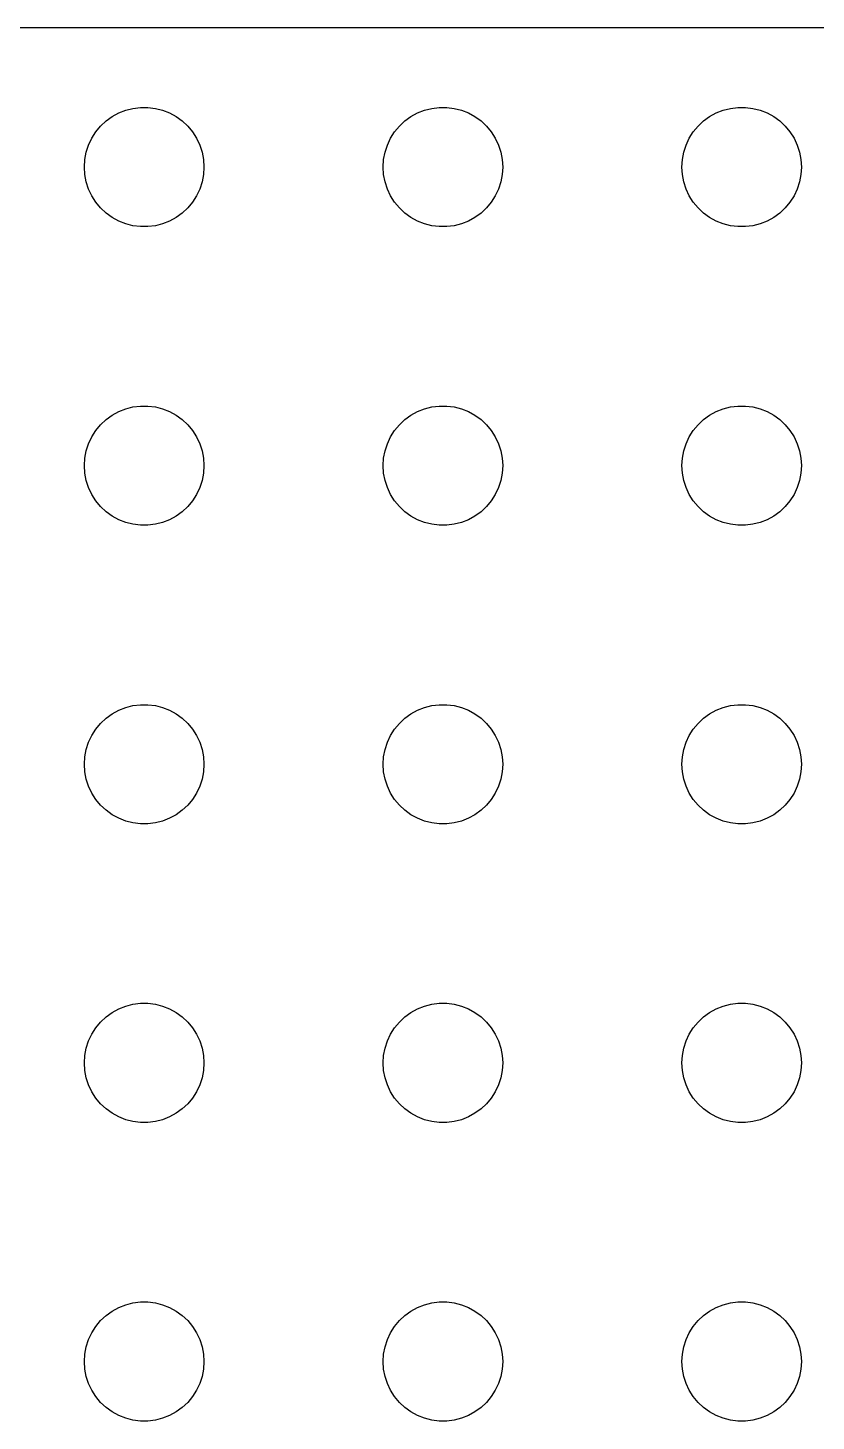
# Model space of a CAD drawing. Header units: metres. Extents: x -142 to 142, y -142 to 142.
# Drawn here: x -5.8 to 33.7, y 72 to 142 of the extents above; entities that cross this region are included whole.
import ezdxf

# ---------------------------------------------------------------- set-up
doc = ezdxf.new("R2010")
doc.units = ezdxf.units.M

msp = doc.modelspace()

# ---------------------------------------------------------------- linework, layer by layer
for p, q in [((137.314, 141.99), (-137.314, 141.99)), ((-0.92705, 137.853), (-0.56213, 137.947)), ((-0.56213, 137.947), (-0.18837, 137.994)), ((-0.18837, 137.994), (0.18837, 137.994)), ((0.18837, 137.994), (0.56213, 137.947)), ((0.56213, 137.947), (0.92705, 137.853)), ((14.0729, 137.853), (14.4379, 137.947)), ((14.4379, 137.947), (14.8116, 137.994)), ((14.8116, 137.994), (15.1884, 137.994)), ((15.1884, 137.994), (15.5621, 137.947)), ((15.5621, 137.947), (15.927, 137.853)), ((29.0729, 137.853), (29.4379, 137.947)), ((29.4379, 137.947), (29.8116, 137.994)), ((29.8116, 137.994), (30.1884, 137.994)), ((30.1884, 137.994), (30.5621, 137.947)), ((30.5621, 137.947), (30.927, 137.853)), ((-2.1869, 137.054), (-1.91226, 137.312)), ((-1.91226, 137.312), (-1.60747, 137.533)), ((-1.60747, 137.533), (-1.27733, 137.714)), ((-1.27733, 137.714), (-0.92705, 137.853)), ((0.92705, 137.853), (1.27733, 137.714)), ((1.27733, 137.714), (1.60747, 137.533)), ((1.60747, 137.533), (1.91226, 137.312)), ((1.91226, 137.312), (2.1869, 137.054)), ((12.8131, 137.054), (13.0877, 137.312)), ((13.0877, 137.312), (13.3925, 137.533)), ((13.3925, 137.533), (13.7227, 137.714)), ((13.7227, 137.714), (14.0729, 137.853)), ((15.927, 137.853), (16.2773, 137.714)), ((16.2773, 137.714), (16.6075, 137.533)), ((16.6075, 137.533), (16.9123, 137.312)), ((16.9123, 137.312), (17.1869, 137.054)), ((27.8131, 137.054), (28.0877, 137.312)), ((28.0877, 137.312), (28.3925, 137.533)), ((28.3925, 137.533), (28.7227, 137.714)), ((28.7227, 137.714), (29.0729, 137.853)), ((30.927, 137.853), (31.2773, 137.714)), ((31.2773, 137.714), (31.6075, 137.533)), ((31.6075, 137.533), (31.9123, 137.312)), ((31.9123, 137.312), (32.1869, 137.054)), ((-2.62891, 136.445), (-2.42705, 136.763)), ((-2.42705, 136.763), (-2.1869, 137.054)), ((2.1869, 137.054), (2.42705, 136.763)), ((2.42705, 136.763), (2.62891, 136.445)), ((12.3711, 136.445), (12.5729, 136.763)), ((12.5729, 136.763), (12.8131, 137.054)), ((17.1869, 137.054), (17.427, 136.763)), ((17.427, 136.763), (17.6289, 136.445)), ((27.3711, 136.445), (27.5729, 136.763)), ((27.5729, 136.763), (27.8131, 137.054)), ((32.1869, 137.054), (32.427, 136.763)), ((32.427, 136.763), (32.6289, 136.445)), ((-2.90575, 135.746), (-2.78932, 136.104)), ((-2.78932, 136.104), (-2.62891, 136.445)), ((2.62891, 136.445), (2.78932, 136.104)), ((2.78932, 136.104), (2.90575, 135.746)), ((12.0942, 135.746), (12.2107, 136.104)), ((12.2107, 136.104), (12.3711, 136.445)), ((17.6289, 136.445), (17.7893, 136.104)), ((17.7893, 136.104), (17.9057, 135.746)), ((27.0942, 135.746), (27.2107, 136.104)), ((27.2107, 136.104), (27.3711, 136.445)), ((32.6289, 136.445), (32.7893, 136.104)), ((32.7893, 136.104), (32.9057, 135.746)), ((-3, 135), (-2.97633, 135.376)), ((-2.97633, 135.376), (-2.90575, 135.746)), ((2.90575, 135.746), (2.97633, 135.376)), ((2.97633, 135.376), (3, 135)), ((12, 135), (12.0237, 135.376)), ((12.0237, 135.376), (12.0942, 135.746)), ((17.9057, 135.746), (17.9763, 135.376)), ((17.9763, 135.376), (18, 135)), ((27, 135), (27.0237, 135.376)), ((27.0237, 135.376), (27.0942, 135.746)), ((32.9057, 135.746), (32.9763, 135.376)), ((32.9763, 135.376), (33, 135)), ((-2.97633, 134.624), (-3, 135)), ((-2.90575, 134.254), (-2.97633, 134.624)), ((2.97633, 134.624), (2.90575, 134.254)), ((3, 135), (2.97633, 134.624)), ((12.0237, 134.624), (12, 135)), ((12.0942, 134.254), (12.0237, 134.624)), ((17.9763, 134.624), (17.9057, 134.254)), ((18, 135), (17.9763, 134.624)), ((27.0237, 134.624), (27, 135)), ((27.0942, 134.254), (27.0237, 134.624)), ((32.9763, 134.624), (32.9057, 134.254)), ((33, 135), (32.9763, 134.624)), ((-2.78932, 133.896), (-2.90575, 134.254)), ((-2.62891, 133.555), (-2.78932, 133.896)), ((2.78932, 133.896), (2.62891, 133.555)), ((2.90575, 134.254), (2.78932, 133.896)), ((12.2107, 133.896), (12.0942, 134.254)), ((12.3711, 133.555), (12.2107, 133.896)), ((17.7893, 133.896), (17.6289, 133.555)), ((17.9057, 134.254), (17.7893, 133.896)), ((27.2107, 133.896), (27.0942, 134.254)), ((27.3711, 133.555), (27.2107, 133.896)), ((32.7893, 133.896), (32.6289, 133.555)), ((32.9057, 134.254), (32.7893, 133.896)), ((-2.42705, 133.237), (-2.62891, 133.555)), ((-2.1869, 132.946), (-2.42705, 133.237)), ((2.42705, 133.237), (2.1869, 132.946)), ((2.62891, 133.555), (2.42705, 133.237)), ((12.5729, 133.237), (12.3711, 133.555)), ((12.8131, 132.946), (12.5729, 133.237)), ((17.427, 133.237), (17.1869, 132.946)), ((17.6289, 133.555), (17.427, 133.237)), ((27.5729, 133.237), (27.3711, 133.555)), ((27.8131, 132.946), (27.5729, 133.237)), ((32.427, 133.237), (32.1869, 132.946)), ((32.6289, 133.555), (32.427, 133.237)), ((-1.91226, 132.688), (-2.1869, 132.946)), ((-1.60747, 132.467), (-1.91226, 132.688)), ((-1.27733, 132.286), (-1.60747, 132.467)), ((-0.92705, 132.147), (-1.27733, 132.286)), ((1.27733, 132.286), (0.92705, 132.147)), ((1.60747, 132.467), (1.27733, 132.286)), ((1.91226, 132.688), (1.60747, 132.467)), ((2.1869, 132.946), (1.91226, 132.688)), ((13.0877, 132.688), (12.8131, 132.946)), ((13.3925, 132.467), (13.0877, 132.688)), ((13.7227, 132.286), (13.3925, 132.467)), ((14.0729, 132.147), (13.7227, 132.286)), ((16.2773, 132.286), (15.927, 132.147)), ((16.6075, 132.467), (16.2773, 132.286)), ((16.9123, 132.688), (16.6075, 132.467)), ((17.1869, 132.946), (16.9123, 132.688)), ((28.0877, 132.688), (27.8131, 132.946)), ((28.3925, 132.467), (28.0877, 132.688)), ((28.7227, 132.286), (28.3925, 132.467)), ((29.0729, 132.147), (28.7227, 132.286)), ((31.2773, 132.286), (30.927, 132.147)), ((31.6075, 132.467), (31.2773, 132.286)), ((31.9123, 132.688), (31.6075, 132.467)), ((32.1869, 132.946), (31.9123, 132.688)), ((-0.56213, 132.053), (-0.92705, 132.147)), ((-0.18837, 132.006), (-0.56213, 132.053)), ((0.18837, 132.006), (-0.18837, 132.006)), ((0.56213, 132.053), (0.18837, 132.006)), ((0.92705, 132.147), (0.56213, 132.053)), ((14.4379, 132.053), (14.0729, 132.147)), ((14.8116, 132.006), (14.4379, 132.053)), ((15.1884, 132.006), (14.8116, 132.006)), ((15.5621, 132.053), (15.1884, 132.006)), ((15.927, 132.147), (15.5621, 132.053)), ((29.4379, 132.053), (29.0729, 132.147)), ((29.8116, 132.006), (29.4379, 132.053)), ((30.1884, 132.006), (29.8116, 132.006)), ((30.5621, 132.053), (30.1884, 132.006)), ((30.927, 132.147), (30.5621, 132.053)), ((-1.91226, 122.312), (-1.60747, 122.533)), ((-1.60747, 122.533), (-1.27733, 122.714)), ((-1.27733, 122.714), (-0.92705, 122.853)), ((-0.92705, 122.853), (-0.56213, 122.947)), ((-0.56213, 122.947), (-0.18837, 122.994)), ((-0.18837, 122.994), (0.18837, 122.994)), ((0.18837, 122.994), (0.56213, 122.947)), ((0.56213, 122.947), (0.92705, 122.853)), ((0.92705, 122.853), (1.27733, 122.714)), ((1.27733, 122.714), (1.60747, 122.533)), ((1.60747, 122.533), (1.91226, 122.312)), ((13.0877, 122.312), (13.3925, 122.533)), ((13.3925, 122.533), (13.7227, 122.714)), ((13.7227, 122.714), (14.0729, 122.853)), ((14.0729, 122.853), (14.4379, 122.947)), ((14.4379, 122.947), (14.8116, 122.994)), ((14.8116, 122.994), (15.1884, 122.994)), ((15.1884, 122.994), (15.5621, 122.947)), ((15.5621, 122.947), (15.927, 122.853)), ((15.927, 122.853), (16.2773, 122.714)), ((16.2773, 122.714), (16.6075, 122.533)), ((16.6075, 122.533), (16.9123, 122.312)), ((28.0877, 122.312), (28.3925, 122.533)), ((28.3925, 122.533), (28.7227, 122.714)), ((28.7227, 122.714), (29.0729, 122.853)), ((29.0729, 122.853), (29.4379, 122.947)), ((29.4379, 122.947), (29.8116, 122.994)), ((29.8116, 122.994), (30.1884, 122.994)), ((30.1884, 122.994), (30.5621, 122.947)), ((30.5621, 122.947), (30.927, 122.853)), ((30.927, 122.853), (31.2773, 122.714)), ((31.2773, 122.714), (31.6075, 122.533)), ((31.6075, 122.533), (31.9123, 122.312)), ((-2.42705, 121.763), (-2.1869, 122.054)), ((-2.1869, 122.054), (-1.91226, 122.312)), ((1.91226, 122.312), (2.1869, 122.054)), ((2.1869, 122.054), (2.42705, 121.763)), ((12.5729, 121.763), (12.8131, 122.054)), ((12.8131, 122.054), (13.0877, 122.312)), ((16.9123, 122.312), (17.1869, 122.054)), ((17.1869, 122.054), (17.427, 121.763)), ((27.5729, 121.763), (27.8131, 122.054)), ((27.8131, 122.054), (28.0877, 122.312)), ((31.9123, 122.312), (32.1869, 122.054)), ((32.1869, 122.054), (32.427, 121.763)), ((-2.90575, 120.746), (-2.78932, 121.104)), ((-2.78932, 121.104), (-2.62891, 121.445)), ((-2.62891, 121.445), (-2.42705, 121.763)), ((2.42705, 121.763), (2.62891, 121.445)), ((2.62891, 121.445), (2.78932, 121.104)), ((2.78932, 121.104), (2.90575, 120.746)), ((12.0942, 120.746), (12.2107, 121.104)), ((12.2107, 121.104), (12.3711, 121.445)), ((12.3711, 121.445), (12.5729, 121.763)), ((17.427, 121.763), (17.6289, 121.445)), ((17.6289, 121.445), (17.7893, 121.104)), ((17.7893, 121.104), (17.9057, 120.746)), ((27.0942, 120.746), (27.2107, 121.104)), ((27.2107, 121.104), (27.3711, 121.445)), ((27.3711, 121.445), (27.5729, 121.763)), ((32.427, 121.763), (32.6289, 121.445)), ((32.6289, 121.445), (32.7893, 121.104)), ((32.7893, 121.104), (32.9057, 120.746)), ((-3, 120), (-2.97633, 120.376)), ((-2.97633, 120.376), (-2.90575, 120.746)), ((2.90575, 120.746), (2.97633, 120.376)), ((2.97633, 120.376), (3, 120)), ((12, 120), (12.0237, 120.376)), ((12.0237, 120.376), (12.0942, 120.746)), ((17.9057, 120.746), (17.9763, 120.376)), ((17.9763, 120.376), (18, 120)), ((27, 120), (27.0237, 120.376)), ((27.0237, 120.376), (27.0942, 120.746)), ((32.9057, 120.746), (32.9763, 120.376)), ((32.9763, 120.376), (33, 120)), ((-2.97633, 119.624), (-3, 120)), ((3, 120), (2.97633, 119.624)), ((12.0237, 119.624), (12, 120)), ((18, 120), (17.9763, 119.624)), ((27.0237, 119.624), (27, 120)), ((33, 120), (32.9763, 119.624)), ((-2.90575, 119.254), (-2.97633, 119.624)), ((-2.78932, 118.896), (-2.90575, 119.254)), ((2.90575, 119.254), (2.78932, 118.896)), ((2.97633, 119.624), (2.90575, 119.254)), ((12.0942, 119.254), (12.0237, 119.624)), ((12.2107, 118.896), (12.0942, 119.254)), ((17.9057, 119.254), (17.7893, 118.896)), ((17.9763, 119.624), (17.9057, 119.254)), ((27.0942, 119.254), (27.0237, 119.624)), ((27.2107, 118.896), (27.0942, 119.254)), ((32.9057, 119.254), (32.7893, 118.896)), ((32.9763, 119.624), (32.9057, 119.254)), ((-2.62891, 118.555), (-2.78932, 118.896)), ((-2.42705, 118.237), (-2.62891, 118.555)), ((2.62891, 118.555), (2.42705, 118.237)), ((2.78932, 118.896), (2.62891, 118.555)), ((12.3711, 118.555), (12.2107, 118.896)), ((12.5729, 118.237), (12.3711, 118.555)), ((17.6289, 118.555), (17.427, 118.237)), ((17.7893, 118.896), (17.6289, 118.555)), ((27.3711, 118.555), (27.2107, 118.896)), ((27.5729, 118.237), (27.3711, 118.555)), ((32.6289, 118.555), (32.427, 118.237)), ((32.7893, 118.896), (32.6289, 118.555)), ((-2.1869, 117.946), (-2.42705, 118.237)), ((-1.91226, 117.688), (-2.1869, 117.946)), ((-1.60747, 117.467), (-1.91226, 117.688)), ((1.91226, 117.688), (1.60747, 117.467)), ((2.1869, 117.946), (1.91226, 117.688)), ((2.42705, 118.237), (2.1869, 117.946)), ((12.8131, 117.946), (12.5729, 118.237)), ((13.0877, 117.688), (12.8131, 117.946)), ((13.3925, 117.467), (13.0877, 117.688)), ((16.9123, 117.688), (16.6075, 117.467)), ((17.1869, 117.946), (16.9123, 117.688)), ((17.427, 118.237), (17.1869, 117.946)), ((27.8131, 117.946), (27.5729, 118.237)), ((28.0877, 117.688), (27.8131, 117.946)), ((28.3925, 117.467), (28.0877, 117.688)), ((31.9123, 117.688), (31.6075, 117.467)), ((32.1869, 117.946), (31.9123, 117.688)), ((32.427, 118.237), (32.1869, 117.946)), ((-1.27733, 117.286), (-1.60747, 117.467)), ((-0.92705, 117.147), (-1.27733, 117.286)), ((-0.56213, 117.053), (-0.92705, 117.147)), ((-0.18837, 117.006), (-0.56213, 117.053)), ((0.18837, 117.006), (-0.18837, 117.006)), ((0.56213, 117.053), (0.18837, 117.006)), ((0.92705, 117.147), (0.56213, 117.053)), ((1.27733, 117.286), (0.92705, 117.147)), ((1.60747, 117.467), (1.27733, 117.286)), ((13.7227, 117.286), (13.3925, 117.467)), ((14.0729, 117.147), (13.7227, 117.286)), ((14.4379, 117.053), (14.0729, 117.147)), ((14.8116, 117.006), (14.4379, 117.053)), ((15.1884, 117.006), (14.8116, 117.006)), ((15.5621, 117.053), (15.1884, 117.006)), ((15.927, 117.147), (15.5621, 117.053)), ((16.2773, 117.286), (15.927, 117.147)), ((16.6075, 117.467), (16.2773, 117.286)), ((28.7227, 117.286), (28.3925, 117.467)), ((29.0729, 117.147), (28.7227, 117.286)), ((29.4379, 117.053), (29.0729, 117.147)), ((29.8116, 117.006), (29.4379, 117.053)), ((30.1884, 117.006), (29.8116, 117.006)), ((30.5621, 117.053), (30.1884, 117.006)), ((30.927, 117.147), (30.5621, 117.053)), ((31.2773, 117.286), (30.927, 117.147)), ((31.6075, 117.467), (31.2773, 117.286)), ((-1.27733, 107.714), (-0.92705, 107.853)), ((-0.92705, 107.853), (-0.56213, 107.947)), ((-0.56213, 107.947), (-0.18837, 107.994)), ((-0.18837, 107.994), (0.18837, 107.994)), ((0.18837, 107.994), (0.56213, 107.947)), ((0.56213, 107.947), (0.92705, 107.853)), ((0.92705, 107.853), (1.27733, 107.714)), ((13.7227, 107.714), (14.0729, 107.853)), ((14.0729, 107.853), (14.4379, 107.947)), ((14.4379, 107.947), (14.8116, 107.994)), ((14.8116, 107.994), (15.1884, 107.994)), ((15.1884, 107.994), (15.5621, 107.947)), ((15.5621, 107.947), (15.927, 107.853)), ((15.927, 107.853), (16.2773, 107.714)), ((28.7227, 107.714), (29.0729, 107.853)), ((29.0729, 107.853), (29.4379, 107.947)), ((29.4379, 107.947), (29.8116, 107.994)), ((29.8116, 107.994), (30.1884, 107.994)), ((30.1884, 107.994), (30.5621, 107.947)), ((30.5621, 107.947), (30.927, 107.853)), ((30.927, 107.853), (31.2773, 107.714)), ((-2.1869, 107.054), (-1.91226, 107.312)), ((-1.91226, 107.312), (-1.60747, 107.533)), ((-1.60747, 107.533), (-1.27733, 107.714)), ((1.27733, 107.714), (1.60747, 107.533)), ((1.60747, 107.533), (1.91226, 107.312)), ((1.91226, 107.312), (2.1869, 107.054)), ((12.8131, 107.054), (13.0877, 107.312)), ((13.0877, 107.312), (13.3925, 107.533)), ((13.3925, 107.533), (13.7227, 107.714)), ((16.2773, 107.714), (16.6075, 107.533)), ((16.6075, 107.533), (16.9123, 107.312)), ((16.9123, 107.312), (17.1869, 107.054)), ((27.8131, 107.054), (28.0877, 107.312)), ((28.0877, 107.312), (28.3925, 107.533)), ((28.3925, 107.533), (28.7227, 107.714)), ((31.2773, 107.714), (31.6075, 107.533)), ((31.6075, 107.533), (31.9123, 107.312)), ((31.9123, 107.312), (32.1869, 107.054)), ((-2.78932, 106.104), (-2.62891, 106.445)), ((-2.62891, 106.445), (-2.42705, 106.763)), ((-2.42705, 106.763), (-2.1869, 107.054)), ((2.1869, 107.054), (2.42705, 106.763)), ((2.42705, 106.763), (2.62891, 106.445)), ((2.62891, 106.445), (2.78932, 106.104)), ((12.2107, 106.104), (12.3711, 106.445)), ((12.3711, 106.445), (12.5729, 106.763)), ((12.5729, 106.763), (12.8131, 107.054)), ((17.1869, 107.054), (17.427, 106.763)), ((17.427, 106.763), (17.6289, 106.445)), ((17.6289, 106.445), (17.7893, 106.104)), ((27.2107, 106.104), (27.3711, 106.445)), ((27.3711, 106.445), (27.5729, 106.763)), ((27.5729, 106.763), (27.8131, 107.054)), ((32.1869, 107.054), (32.427, 106.763)), ((32.427, 106.763), (32.6289, 106.445)), ((32.6289, 106.445), (32.7893, 106.104)), ((-2.97633, 105.376), (-2.90575, 105.746)), ((-2.90575, 105.746), (-2.78932, 106.104)), ((2.78932, 106.104), (2.90575, 105.746)), ((2.90575, 105.746), (2.97633, 105.376)), ((12.0237, 105.376), (12.0942, 105.746)), ((12.0942, 105.746), (12.2107, 106.104)), ((17.7893, 106.104), (17.9057, 105.746)), ((17.9057, 105.746), (17.9763, 105.376)), ((27.0237, 105.376), (27.0942, 105.746)), ((27.0942, 105.746), (27.2107, 106.104)), ((32.7893, 106.104), (32.9057, 105.746)), ((32.9057, 105.746), (32.9763, 105.376)), ((-3, 105), (-2.97633, 105.376)), ((-2.97633, 104.624), (-3, 105)), ((2.97633, 105.376), (3, 105)), ((3, 105), (2.97633, 104.624)), ((12, 105), (12.0237, 105.376)), ((12.0237, 104.624), (12, 105)), ((17.9763, 105.376), (18, 105)), ((18, 105), (17.9763, 104.624)), ((27, 105), (27.0237, 105.376)), ((27.0237, 104.624), (27, 105)), ((32.9763, 105.376), (33, 105)), ((33, 105), (32.9763, 104.624)), ((-2.90575, 104.254), (-2.97633, 104.624)), ((2.97633, 104.624), (2.90575, 104.254)), ((12.0942, 104.254), (12.0237, 104.624)), ((17.9763, 104.624), (17.9057, 104.254)), ((27.0942, 104.254), (27.0237, 104.624)), ((32.9763, 104.624), (32.9057, 104.254)), ((-2.78932, 103.896), (-2.90575, 104.254)), ((-2.62891, 103.555), (-2.78932, 103.896)), ((2.78932, 103.896), (2.62891, 103.555)), ((2.90575, 104.254), (2.78932, 103.896)), ((12.2107, 103.896), (12.0942, 104.254)), ((12.3711, 103.555), (12.2107, 103.896)), ((17.7893, 103.896), (17.6289, 103.555)), ((17.9057, 104.254), (17.7893, 103.896)), ((27.2107, 103.896), (27.0942, 104.254)), ((27.3711, 103.555), (27.2107, 103.896)), ((32.7893, 103.896), (32.6289, 103.555)), ((32.9057, 104.254), (32.7893, 103.896)), ((-2.42705, 103.237), (-2.62891, 103.555)), ((-2.1869, 102.946), (-2.42705, 103.237)), ((-1.91226, 102.688), (-2.1869, 102.946)), ((2.1869, 102.946), (1.91226, 102.688)), ((2.42705, 103.237), (2.1869, 102.946)), ((2.62891, 103.555), (2.42705, 103.237)), ((12.5729, 103.237), (12.3711, 103.555)), ((12.8131, 102.946), (12.5729, 103.237)), ((13.0877, 102.688), (12.8131, 102.946)), ((17.1869, 102.946), (16.9123, 102.688)), ((17.427, 103.237), (17.1869, 102.946)), ((17.6289, 103.555), (17.427, 103.237)), ((27.5729, 103.237), (27.3711, 103.555)), ((27.8131, 102.946), (27.5729, 103.237)), ((28.0877, 102.688), (27.8131, 102.946)), ((32.1869, 102.946), (31.9123, 102.688)), ((32.427, 103.237), (32.1869, 102.946)), ((32.6289, 103.555), (32.427, 103.237)), ((-1.60747, 102.467), (-1.91226, 102.688)), ((-1.27733, 102.286), (-1.60747, 102.467)), ((-0.92705, 102.147), (-1.27733, 102.286)), ((1.27733, 102.286), (0.92705, 102.147)), ((1.60747, 102.467), (1.27733, 102.286)), ((1.91226, 102.688), (1.60747, 102.467)), ((13.3925, 102.467), (13.0877, 102.688)), ((13.7227, 102.286), (13.3925, 102.467)), ((14.0729, 102.147), (13.7227, 102.286)), ((16.2773, 102.286), (15.927, 102.147)), ((16.6075, 102.467), (16.2773, 102.286)), ((16.9123, 102.688), (16.6075, 102.467)), ((28.3925, 102.467), (28.0877, 102.688)), ((28.7227, 102.286), (28.3925, 102.467)), ((29.0729, 102.147), (28.7227, 102.286)), ((31.2773, 102.286), (30.927, 102.147)), ((31.6075, 102.467), (31.2773, 102.286)), ((31.9123, 102.688), (31.6075, 102.467)), ((-0.56213, 102.053), (-0.92705, 102.147)), ((-0.18837, 102.006), (-0.56213, 102.053)), ((0.18837, 102.006), (-0.18837, 102.006)), ((0.56213, 102.053), (0.18837, 102.006)), ((0.92705, 102.147), (0.56213, 102.053)), ((14.4379, 102.053), (14.0729, 102.147)), ((14.8116, 102.006), (14.4379, 102.053)), ((15.1884, 102.006), (14.8116, 102.006)), ((15.5621, 102.053), (15.1884, 102.006)), ((15.927, 102.147), (15.5621, 102.053)), ((29.4379, 102.053), (29.0729, 102.147)), ((29.8116, 102.006), (29.4379, 102.053)), ((30.1884, 102.006), (29.8116, 102.006)), ((30.5621, 102.053), (30.1884, 102.006)), ((30.927, 102.147), (30.5621, 102.053)), ((-1.91226, 92.3115), (-1.60747, 92.533)), ((-1.60747, 92.533), (-1.27733, 92.7145)), ((-1.27733, 92.7145), (-0.92705, 92.8532)), ((-0.92705, 92.8532), (-0.56213, 92.9469)), ((-0.56213, 92.9469), (-0.18837, 92.9941)), ((-0.18837, 92.9941), (0.18837, 92.9941)), ((0.18837, 92.9941), (0.56213, 92.9469)), ((0.56213, 92.9469), (0.92705, 92.8532)), ((0.92705, 92.8532), (1.27733, 92.7145)), ((1.27733, 92.7145), (1.60747, 92.533)), ((1.60747, 92.533), (1.91226, 92.3115)), ((13.0877, 92.3115), (13.3925, 92.533)), ((13.3925, 92.533), (13.7227, 92.7145)), ((13.7227, 92.7145), (14.0729, 92.8532)), ((14.0729, 92.8532), (14.4379, 92.9469)), ((14.4379, 92.9469), (14.8116, 92.9941)), ((14.8116, 92.9941), (15.1884, 92.9941)), ((15.1884, 92.9941), (15.5621, 92.9469)), ((15.5621, 92.9469), (15.927, 92.8532)), ((15.927, 92.8532), (16.2773, 92.7145)), ((16.2773, 92.7145), (16.6075, 92.533)), ((16.6075, 92.533), (16.9123, 92.3115)), ((28.0877, 92.3115), (28.3925, 92.533)), ((28.3925, 92.533), (28.7227, 92.7145)), ((28.7227, 92.7145), (29.0729, 92.8532)), ((29.0729, 92.8532), (29.4379, 92.9469)), ((29.4379, 92.9469), (29.8116, 92.9941)), ((29.8116, 92.9941), (30.1884, 92.9941)), ((30.1884, 92.9941), (30.5621, 92.9469)), ((30.5621, 92.9469), (30.927, 92.8532)), ((30.927, 92.8532), (31.2773, 92.7145)), ((31.2773, 92.7145), (31.6075, 92.533)), ((31.6075, 92.533), (31.9123, 92.3115)), ((-2.62891, 91.4453), (-2.42705, 91.7634)), ((-2.42705, 91.7634), (-2.1869, 92.0536)), ((-2.1869, 92.0536), (-1.91226, 92.3115)), ((1.91226, 92.3115), (2.1869, 92.0536)), ((2.1869, 92.0536), (2.42705, 91.7634)), ((2.42705, 91.7634), (2.62891, 91.4453)), ((12.3711, 91.4453), (12.5729, 91.7634)), ((12.5729, 91.7634), (12.8131, 92.0536)), ((12.8131, 92.0536), (13.0877, 92.3115)), ((16.9123, 92.3115), (17.1869, 92.0536)), ((17.1869, 92.0536), (17.427, 91.7634)), ((17.427, 91.7634), (17.6289, 91.4453)), ((27.3711, 91.4453), (27.5729, 91.7634)), ((27.5729, 91.7634), (27.8131, 92.0536)), ((27.8131, 92.0536), (28.0877, 92.3115)), ((31.9123, 92.3115), (32.1869, 92.0536)), ((32.1869, 92.0536), (32.427, 91.7634)), ((32.427, 91.7634), (32.6289, 91.4453)), ((-2.90575, 90.7461), (-2.78932, 91.1044)), ((-2.78932, 91.1044), (-2.62891, 91.4453)), ((2.62891, 91.4453), (2.78932, 91.1044)), ((2.78932, 91.1044), (2.90575, 90.7461)), ((12.0942, 90.7461), (12.2107, 91.1044)), ((12.2107, 91.1044), (12.3711, 91.4453)), ((17.6289, 91.4453), (17.7893, 91.1044)), ((17.7893, 91.1044), (17.9057, 90.7461)), ((27.0942, 90.7461), (27.2107, 91.1044)), ((27.2107, 91.1044), (27.3711, 91.4453)), ((32.6289, 91.4453), (32.7893, 91.1044)), ((32.7893, 91.1044), (32.9057, 90.7461)), ((-3, 90), (-2.97633, 90.376)), ((-2.97633, 90.376), (-2.90575, 90.7461)), ((2.90575, 90.7461), (2.97633, 90.376)), ((2.97633, 90.376), (3, 90)), ((12, 90), (12.0237, 90.376)), ((12.0237, 90.376), (12.0942, 90.7461)), ((17.9057, 90.7461), (17.9763, 90.376)), ((17.9763, 90.376), (18, 90)), ((27, 90), (27.0237, 90.376)), ((27.0237, 90.376), (27.0942, 90.7461)), ((32.9057, 90.7461), (32.9763, 90.376)), ((32.9763, 90.376), (33, 90)), ((-2.97633, 89.624), (-3, 90)), ((-2.90575, 89.2539), (-2.97633, 89.624)), ((2.97633, 89.624), (2.90575, 89.2539)), ((3, 90), (2.97633, 89.624)), ((12.0237, 89.624), (12, 90)), ((12.0942, 89.2539), (12.0237, 89.624)), ((17.9763, 89.624), (17.9057, 89.2539)), ((18, 90), (17.9763, 89.624)), ((27.0237, 89.624), (27, 90)), ((27.0942, 89.2539), (27.0237, 89.624)), ((32.9763, 89.624), (32.9057, 89.2539)), ((33, 90), (32.9763, 89.624)), ((-2.78932, 88.8956), (-2.90575, 89.2539)), ((-2.62891, 88.5547), (-2.78932, 88.8956)), ((2.78932, 88.8956), (2.62891, 88.5547)), ((2.90575, 89.2539), (2.78932, 88.8956)), ((12.2107, 88.8956), (12.0942, 89.2539)), ((12.3711, 88.5547), (12.2107, 88.8956)), ((17.7893, 88.8956), (17.6289, 88.5547)), ((17.9057, 89.2539), (17.7893, 88.8956)), ((27.2107, 88.8956), (27.0942, 89.2539)), ((27.3711, 88.5547), (27.2107, 88.8956)), ((32.7893, 88.8956), (32.6289, 88.5547)), ((32.9057, 89.2539), (32.7893, 88.8956)), ((-2.42705, 88.2366), (-2.62891, 88.5547)), ((-2.1869, 87.9464), (-2.42705, 88.2366)), ((2.42705, 88.2366), (2.1869, 87.9464)), ((2.62891, 88.5547), (2.42705, 88.2366)), ((12.5729, 88.2366), (12.3711, 88.5547)), ((12.8131, 87.9464), (12.5729, 88.2366)), ((17.427, 88.2366), (17.1869, 87.9464)), ((17.6289, 88.5547), (17.427, 88.2366)), ((27.5729, 88.2366), (27.3711, 88.5547)), ((27.8131, 87.9464), (27.5729, 88.2366)), ((32.427, 88.2366), (32.1869, 87.9464)), ((32.6289, 88.5547), (32.427, 88.2366)), ((-1.91226, 87.6885), (-2.1869, 87.9464)), ((-1.60747, 87.467), (-1.91226, 87.6885)), ((1.91226, 87.6885), (1.60747, 87.467)), ((2.1869, 87.9464), (1.91226, 87.6885)), ((13.0877, 87.6885), (12.8131, 87.9464)), ((13.3925, 87.467), (13.0877, 87.6885)), ((16.9123, 87.6885), (16.6075, 87.467)), ((17.1869, 87.9464), (16.9123, 87.6885)), ((28.0877, 87.6885), (27.8131, 87.9464)), ((28.3925, 87.467), (28.0877, 87.6885)), ((31.9123, 87.6885), (31.6075, 87.467)), ((32.1869, 87.9464), (31.9123, 87.6885)), ((-1.27733, 87.2855), (-1.60747, 87.467)), ((-0.92705, 87.1468), (-1.27733, 87.2855)), ((-0.56213, 87.0531), (-0.92705, 87.1468)), ((-0.18837, 87.0059), (-0.56213, 87.0531)), ((0.18837, 87.0059), (-0.18837, 87.0059)), ((0.56213, 87.0531), (0.18837, 87.0059)), ((0.92705, 87.1468), (0.56213, 87.0531)), ((1.27733, 87.2855), (0.92705, 87.1468)), ((1.60747, 87.467), (1.27733, 87.2855)), ((13.7227, 87.2855), (13.3925, 87.467)), ((14.0729, 87.1468), (13.7227, 87.2855)), ((14.4379, 87.0531), (14.0729, 87.1468)), ((14.8116, 87.0059), (14.4379, 87.0531)), ((15.1884, 87.0059), (14.8116, 87.0059)), ((15.5621, 87.0531), (15.1884, 87.0059)), ((15.927, 87.1468), (15.5621, 87.0531)), ((16.2773, 87.2855), (15.927, 87.1468)), ((16.6075, 87.467), (16.2773, 87.2855)), ((28.7227, 87.2855), (28.3925, 87.467)), ((29.0729, 87.1468), (28.7227, 87.2855)), ((29.4379, 87.0531), (29.0729, 87.1468)), ((29.8116, 87.0059), (29.4379, 87.0531)), ((30.1884, 87.0059), (29.8116, 87.0059)), ((30.5621, 87.0531), (30.1884, 87.0059)), ((30.927, 87.1468), (30.5621, 87.0531)), ((31.2773, 87.2855), (30.927, 87.1468)), ((31.6075, 87.467), (31.2773, 87.2855)), ((-1.60747, 77.533), (-1.27733, 77.7145)), ((-1.27733, 77.7145), (-0.92705, 77.8532)), ((-0.92705, 77.8532), (-0.56213, 77.9469)), ((-0.56213, 77.9469), (-0.18837, 77.9941)), ((-0.18837, 77.9941), (0.18837, 77.9941)), ((0.18837, 77.9941), (0.56213, 77.9469)), ((0.56213, 77.9469), (0.92705, 77.8532)), ((0.92705, 77.8532), (1.27733, 77.7145)), ((1.27733, 77.7145), (1.60747, 77.533)), ((13.3925, 77.533), (13.7227, 77.7145)), ((13.7227, 77.7145), (14.0729, 77.8532)), ((14.0729, 77.8532), (14.4379, 77.9469)), ((14.4379, 77.9469), (14.8116, 77.9941)), ((14.8116, 77.9941), (15.1884, 77.9941)), ((15.1884, 77.9941), (15.5621, 77.9469)), ((15.5621, 77.9469), (15.927, 77.8532)), ((15.927, 77.8532), (16.2773, 77.7145)), ((16.2773, 77.7145), (16.6075, 77.533)), ((28.3925, 77.533), (28.7227, 77.7145)), ((28.7227, 77.7145), (29.0729, 77.8532)), ((29.0729, 77.8532), (29.4379, 77.9469)), ((29.4379, 77.9469), (29.8116, 77.9941)), ((29.8116, 77.9941), (30.1884, 77.9941)), ((30.1884, 77.9941), (30.5621, 77.9469)), ((30.5621, 77.9469), (30.927, 77.8532)), ((30.927, 77.8532), (31.2773, 77.7145)), ((31.2773, 77.7145), (31.6075, 77.533)), ((-2.42705, 76.7634), (-2.1869, 77.0536)), ((-2.1869, 77.0536), (-1.91226, 77.3115)), ((-1.91226, 77.3115), (-1.60747, 77.533)), ((1.60747, 77.533), (1.91226, 77.3115)), ((1.91226, 77.3115), (2.1869, 77.0536)), ((2.1869, 77.0536), (2.42705, 76.7634)), ((12.5729, 76.7634), (12.8131, 77.0536)), ((12.8131, 77.0536), (13.0877, 77.3115)), ((13.0877, 77.3115), (13.3925, 77.533)), ((16.6075, 77.533), (16.9123, 77.3115)), ((16.9123, 77.3115), (17.1869, 77.0536)), ((17.1869, 77.0536), (17.427, 76.7634)), ((27.5729, 76.7634), (27.8131, 77.0536)), ((27.8131, 77.0536), (28.0877, 77.3115)), ((28.0877, 77.3115), (28.3925, 77.533)), ((31.6075, 77.533), (31.9123, 77.3115)), ((31.9123, 77.3115), (32.1869, 77.0536)), ((32.1869, 77.0536), (32.427, 76.7634)), ((-2.78932, 76.1044), (-2.62891, 76.4453)), ((-2.62891, 76.4453), (-2.42705, 76.7634)), ((2.42705, 76.7634), (2.62891, 76.4453)), ((2.62891, 76.4453), (2.78932, 76.1044)), ((12.2107, 76.1044), (12.3711, 76.4453)), ((12.3711, 76.4453), (12.5729, 76.7634)), ((17.427, 76.7634), (17.6289, 76.4453)), ((17.6289, 76.4453), (17.7893, 76.1044)), ((27.2107, 76.1044), (27.3711, 76.4453)), ((27.3711, 76.4453), (27.5729, 76.7634)), ((32.427, 76.7634), (32.6289, 76.4453)), ((32.6289, 76.4453), (32.7893, 76.1044)), ((-2.97633, 75.376), (-2.90575, 75.7461)), ((-2.90575, 75.7461), (-2.78932, 76.1044)), ((2.78932, 76.1044), (2.90575, 75.7461)), ((2.90575, 75.7461), (2.97633, 75.376)), ((12.0237, 75.376), (12.0942, 75.7461)), ((12.0942, 75.7461), (12.2107, 76.1044)), ((17.7893, 76.1044), (17.9057, 75.7461)), ((17.9057, 75.7461), (17.9763, 75.376)), ((27.0237, 75.376), (27.0942, 75.7461)), ((27.0942, 75.7461), (27.2107, 76.1044)), ((32.7893, 76.1044), (32.9057, 75.7461)), ((32.9057, 75.7461), (32.9763, 75.376)), ((-3, 75), (-2.97633, 75.376)), ((-2.97633, 74.624), (-3, 75)), ((2.97633, 75.376), (3, 75)), ((3, 75), (2.97633, 74.624)), ((12, 75), (12.0237, 75.376)), ((12.0237, 74.624), (12, 75)), ((17.9763, 75.376), (18, 75)), ((18, 75), (17.9763, 74.624)), ((27, 75), (27.0237, 75.376)), ((27.0237, 74.624), (27, 75)), ((32.9763, 75.376), (33, 75)), ((33, 75), (32.9763, 74.624)), ((-2.90575, 74.2539), (-2.97633, 74.624)), ((-2.78932, 73.8956), (-2.90575, 74.2539)), ((2.90575, 74.2539), (2.78932, 73.8956)), ((2.97633, 74.624), (2.90575, 74.2539)), ((12.0942, 74.2539), (12.0237, 74.624)), ((12.2107, 73.8956), (12.0942, 74.2539)), ((17.9057, 74.2539), (17.7893, 73.8956)), ((17.9763, 74.624), (17.9057, 74.2539)), ((27.0942, 74.2539), (27.0237, 74.624)), ((27.2107, 73.8956), (27.0942, 74.2539)), ((32.9057, 74.2539), (32.7893, 73.8956)), ((32.9763, 74.624), (32.9057, 74.2539)), ((-2.62891, 73.5547), (-2.78932, 73.8956)), ((-2.42705, 73.2366), (-2.62891, 73.5547)), ((2.62891, 73.5547), (2.42705, 73.2366)), ((2.78932, 73.8956), (2.62891, 73.5547)), ((12.3711, 73.5547), (12.2107, 73.8956)), ((12.5729, 73.2366), (12.3711, 73.5547)), ((17.6289, 73.5547), (17.427, 73.2366)), ((17.7893, 73.8956), (17.6289, 73.5547)), ((27.3711, 73.5547), (27.2107, 73.8956)), ((27.5729, 73.2366), (27.3711, 73.5547)), ((32.6289, 73.5547), (32.427, 73.2366)), ((32.7893, 73.8956), (32.6289, 73.5547)), ((-2.1869, 72.9464), (-2.42705, 73.2366)), ((-1.91226, 72.6885), (-2.1869, 72.9464)), ((2.1869, 72.9464), (1.91226, 72.6885)), ((2.42705, 73.2366), (2.1869, 72.9464)), ((12.8131, 72.9464), (12.5729, 73.2366)), ((13.0877, 72.6885), (12.8131, 72.9464)), ((17.1869, 72.9464), (16.9123, 72.6885)), ((17.427, 73.2366), (17.1869, 72.9464)), ((27.8131, 72.9464), (27.5729, 73.2366)), ((28.0877, 72.6885), (27.8131, 72.9464)), ((32.1869, 72.9464), (31.9123, 72.6885)), ((32.427, 73.2366), (32.1869, 72.9464)), ((-1.60747, 72.467), (-1.91226, 72.6885)), ((-1.27733, 72.2855), (-1.60747, 72.467)), ((-0.92705, 72.1468), (-1.27733, 72.2855)), ((-0.56213, 72.0531), (-0.92705, 72.1468)), ((0.92705, 72.1468), (0.56213, 72.0531)), ((1.27733, 72.2855), (0.92705, 72.1468)), ((1.60747, 72.467), (1.27733, 72.2855)), ((1.91226, 72.6885), (1.60747, 72.467)), ((13.3925, 72.467), (13.0877, 72.6885)), ((13.7227, 72.2855), (13.3925, 72.467)), ((14.0729, 72.1468), (13.7227, 72.2855)), ((14.4379, 72.0531), (14.0729, 72.1468)), ((15.927, 72.1468), (15.5621, 72.0531)), ((16.2773, 72.2855), (15.927, 72.1468)), ((16.6075, 72.467), (16.2773, 72.2855)), ((16.9123, 72.6885), (16.6075, 72.467)), ((28.3925, 72.467), (28.0877, 72.6885)), ((28.7227, 72.2855), (28.3925, 72.467)), ((29.0729, 72.1468), (28.7227, 72.2855)), ((29.4379, 72.0531), (29.0729, 72.1468)), ((30.927, 72.1468), (30.5621, 72.0531)), ((31.2773, 72.2855), (30.927, 72.1468)), ((31.6075, 72.467), (31.2773, 72.2855)), ((31.9123, 72.6885), (31.6075, 72.467)), ((-0.18837, 72.0059), (-0.56213, 72.0531)), ((0.18837, 72.0059), (-0.18837, 72.0059)), ((0.56213, 72.0531), (0.18837, 72.0059)), ((14.8116, 72.0059), (14.4379, 72.0531)), ((15.1884, 72.0059), (14.8116, 72.0059)), ((15.5621, 72.0531), (15.1884, 72.0059)), ((29.8116, 72.0059), (29.4379, 72.0531)), ((30.1884, 72.0059), (29.8116, 72.0059)), ((30.5621, 72.0531), (30.1884, 72.0059))]:
    msp.add_line(p, q)

doc.saveas('drawing.dxf')
